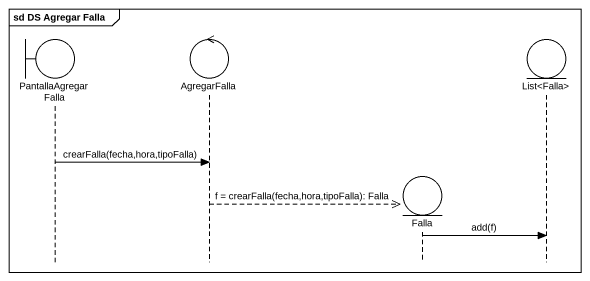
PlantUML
@startuml
mainframe sd DS Agregar Falla
hide footbox
boundary PantallaAgregarFalla
control AgregarFalla
entity Falla
entity "List<Falla>" as List_Falla

PantallaAgregarFalla -> AgregarFalla : crearFalla(fecha,hora,tipoFalla)
AgregarFalla -->> Falla ** : f = crearFalla(fecha,hora,tipoFalla): Falla
Falla -> List_Falla : add(f)
@enduml
